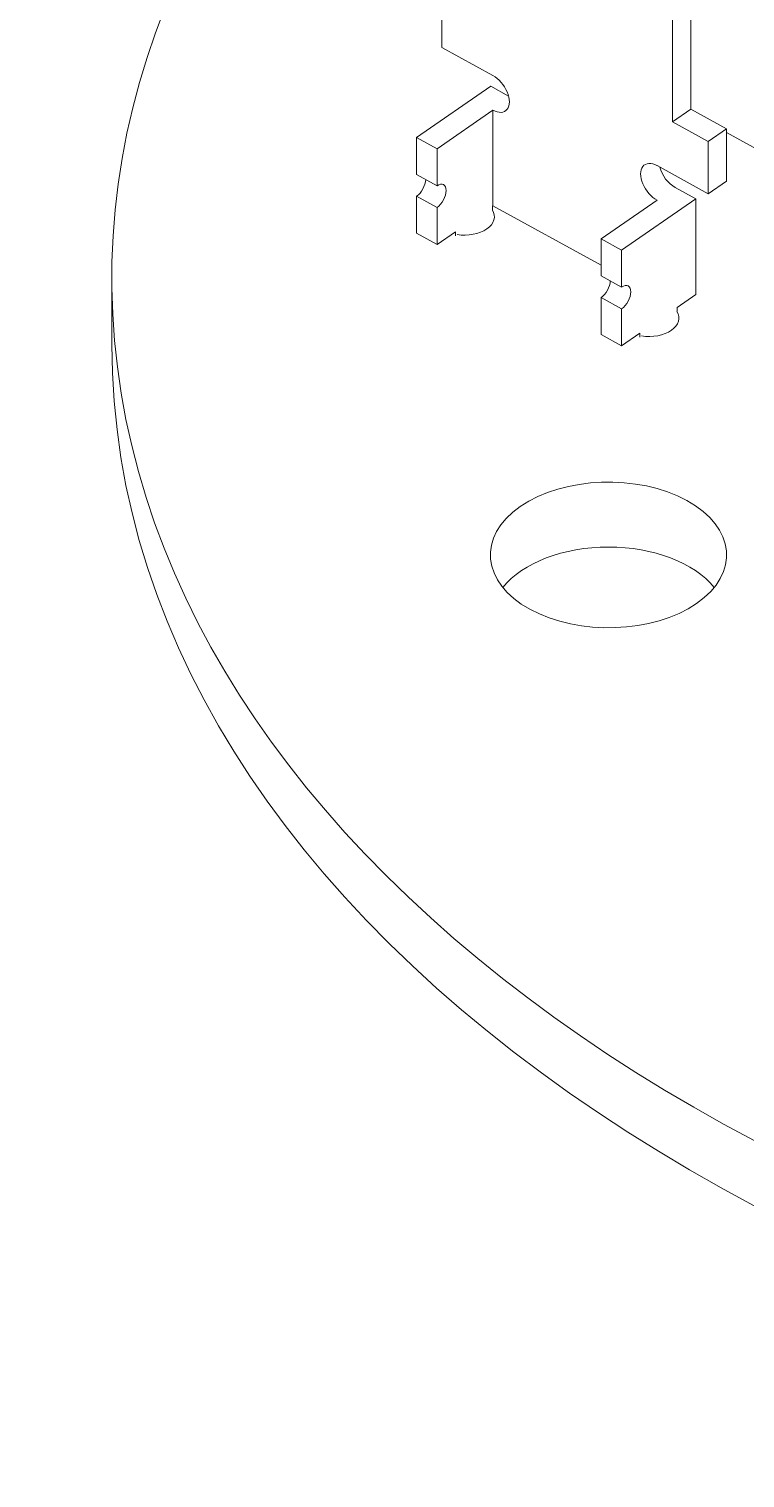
# Model space of a CAD drawing. Header units: millimetres. Extents: x 0 to 420, y 0 to 297.
# Drawn here: x 278.8 to 291.84, y 202.93 to 229.29 of the extents above; entities that cross this region are included whole.
import ezdxf

# ---------------------------------------------------------------- set-up
doc = ezdxf.new("R2010")
doc.units = ezdxf.units.MM

# ---------------------------------------------------------------- blocks, each defined once
blk = doc.blocks.new('A$Cbb04cd96')
at = {"color": 0, "linetype": 'Continuous', "lineweight": 0, "extrusion": (1.52656e-16, 0.787543, 0.616259)}
for p, q in [((129.533, 43.947), (129.533, 48.554)), ((129.2, 43.717), (129.2, 48.324)), ((124.999, 46.022), (124.999, 45.069)), ((125.933, 44.557), (124.999, 45.069)), ((124.542, 43.428), (125.892, 44.362)), ((126.217, 44.183), (125.892, 44.362)), ((124.915, 43.223), (125.933, 43.927)), ((125.933, 42.186), (125.933, 43.927)), ((129.2, 43.717), (129.533, 43.947)), ((130.186, 43.588), (129.533, 43.947)), ((129.854, 43.358), (129.2, 43.717)), ((129.854, 43.358), (130.186, 43.588)), ((130.186, 42.635), (130.186, 43.588)), ((130.186, 43.52), (130.859, 43.151)), ((124.915, 43.223), (124.542, 43.428)), ((124.542, 43.428), (124.542, 42.754)), ((129.854, 42.405), (129.854, 43.358)), ((124.915, 42.549), (124.915, 43.223)), ((124.915, 42.549), (124.542, 42.754)), ((129.854, 42.405), (128.92, 42.917)), ((129.626, 42.313), (129.253, 42.518)), ((129.854, 42.405), (130.186, 42.635)), ((124.542, 42.36), (124.542, 41.687)), ((124.915, 42.155), (124.542, 42.36)), ((125.926, 42.182), (125.933, 42.186)), ((125.933, 42.186), (127.903, 41.105)), ((127.903, 41.583), (128.92, 42.287)), ((128.276, 41.378), (129.626, 42.313)), ((129.626, 40.572), (129.626, 42.313)), ((124.915, 41.482), (124.915, 42.155)), ((125.926, 42.112), (125.926, 42.182)), ((124.542, 41.687), (124.915, 41.482)), ((124.915, 41.482), (125.248, 41.712)), ((125.248, 41.643), (125.248, 41.712)), ((128.276, 41.378), (127.903, 41.583)), ((127.903, 41.583), (127.903, 40.91)), ((128.276, 40.705), (128.276, 41.378)), ((128.276, 40.705), (127.903, 40.91)), ((118.994, 40.848), (118.994, 39.666)), ((128.276, 40.311), (127.903, 40.516)), ((127.903, 40.516), (127.903, 39.843)), ((129.287, 40.337), (129.626, 40.572)), ((128.276, 39.638), (128.276, 40.311)), ((129.287, 40.268), (129.287, 40.337)), ((127.903, 39.843), (128.276, 39.638)), ((128.276, 39.638), (128.609, 39.868)), ((128.609, 39.799), (128.609, 39.868))]:
    blk.add_line(p, q, dxfattribs=at)
at = {"color": 0, "linetype": 'Continuous', "lineweight": 0, "extrusion": (5.14257e-17, -1.11022e-16, -1)}
blk.add_ellipse((152.488, 40.848), major_axis=(-33.494, 0), ratio=0.616259, start_param=-1.535648, end_param=1.334793, dxfattribs=at)
at = {"color": 0, "linetype": 'Continuous', "lineweight": 0}
for centre, major_axis, ratio, start_param, end_param in [((125.933, 44.242), (0.228, -0.329), 0.588149, -0.866377, 2.275216), ((128.92, 42.602), (-0.228, 0.329), 0.588149, -0.866377, 2.275216), ((127.903, 40.713), (0.12, 0.219), 0.523742, -2.332859, -0.808733)]:
    blk.add_ellipse(centre, major_axis=major_axis, ratio=ratio, start_param=start_param, end_param=end_param, dxfattribs=at)
at = {"color": 0, "linetype": 'Continuous', "lineweight": 0, "extrusion": (3.82704e-16, 1.29833e-16, -1)}
blk.add_ellipse((129.253, 42.833), major_axis=(-0.228, 0.329), ratio=0.588149, start_param=-2.275216, end_param=-1.019342, dxfattribs=at)
at = {"color": 0, "linetype": 'Continuous', "lineweight": 0, "extrusion": (-2.45698e-16, 7.15122e-17, -1)}
blk.add_ellipse((124.542, 42.557), major_axis=(-0.12, -0.219), ratio=0.523742, start_param=-2.332859, end_param=-0.808733, dxfattribs=at)
at = {"color": 0, "linetype": 'Continuous', "lineweight": 0, "extrusion": (-2.6706e-17, -4.86649e-17, -1)}
for centre in [(124.915, 42.352), (128.276, 40.508)]:
    blk.add_ellipse(centre, major_axis=(0.12, 0.219), ratio=0.523742, start_param=-0.808733, end_param=2.332859, dxfattribs=at)
at = {"color": 0, "linetype": 'Continuous', "lineweight": 0, "extrusion": (-4.8253e-17, -1.11022e-16, -1)}
for centre in [(125.414, 41.989), (128.774, 40.145)]:
    blk.add_ellipse(centre, major_axis=(0.545, 0), ratio=0.616259, start_param=-0.36671, end_param=0.727537, dxfattribs=at)
at = {"color": 0, "linetype": 'Continuous', "lineweight": 0, "extrusion": (6.86065e-17, -2.22045e-16, -1)}
for centre in [(125.414, 41.989), (128.774, 40.145)]:
    blk.add_ellipse(centre, major_axis=(-0.545, 0), ratio=0.616259, start_param=-2.414056, end_param=-1.319809, dxfattribs=at)
at = {"color": 0, "linetype": 'Continuous', "lineweight": 0, "extrusion": (-2.15704e-32, -3.88578e-16, -1)}
blk.add_ellipse((152.488, 39.666), major_axis=(-33.494, 0), ratio=0.616259, start_param=-1.535648, end_param=0, dxfattribs=at)
at = {"color": 0, "linetype": 'Continuous', "lineweight": 0, "extrusion": (8.36419e-17, -2.22045e-16, -1)}
blk.add_ellipse((128.036, 35.834), major_axis=(-2.15, 0), ratio=0.616259, start_param=-2.414056, end_param=3.869129, dxfattribs=at)
at = {"color": 0, "linetype": 'Continuous', "lineweight": 0, "extrusion": (7.5508e-17, -2.22045e-16, -1)}
blk.add_ellipse((128.036, 34.653), major_axis=(2.15, 0), ratio=0.616259, start_param=-2.679532, end_param=-0.462061, dxfattribs=at)

msp = doc.modelspace()

# ---------------------------------------------------------------- block references
msp.add_blockref('A$Cbb04cd96', (161.314, 183.89))

doc.saveas('drawing.dxf')
